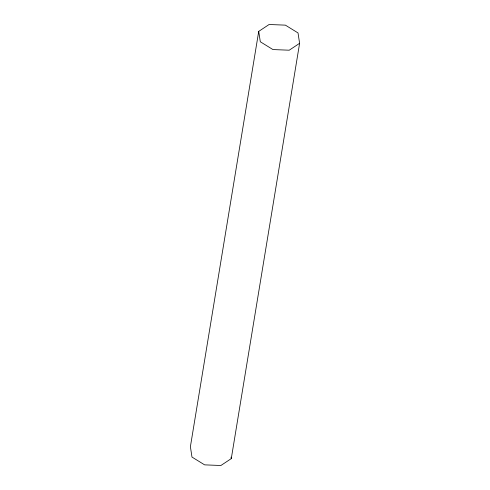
<?xml version="1.0" encoding="UTF-8"?>
<svg xmlns="http://www.w3.org/2000/svg" width="490" height="490" viewBox="0 0 490 490"><rect width="100%" height="100%" fill="white"/><g stroke="black" fill="none" stroke-linecap="round" stroke-linejoin="round"><path stroke-width="0.73" d="M258.72 31.385L190.396 446.684L191.982 457.066L204.618 464.857L220.892 465.5L231.28 458.616L299.604 43.316L298.018 32.934L285.382 25.143L269.108 24.5L258.72 31.385L260.306 41.766L272.942 49.564L289.216 50.207L299.604 43.316M231.053 457.133L231.28 458.616"/></g></svg>
